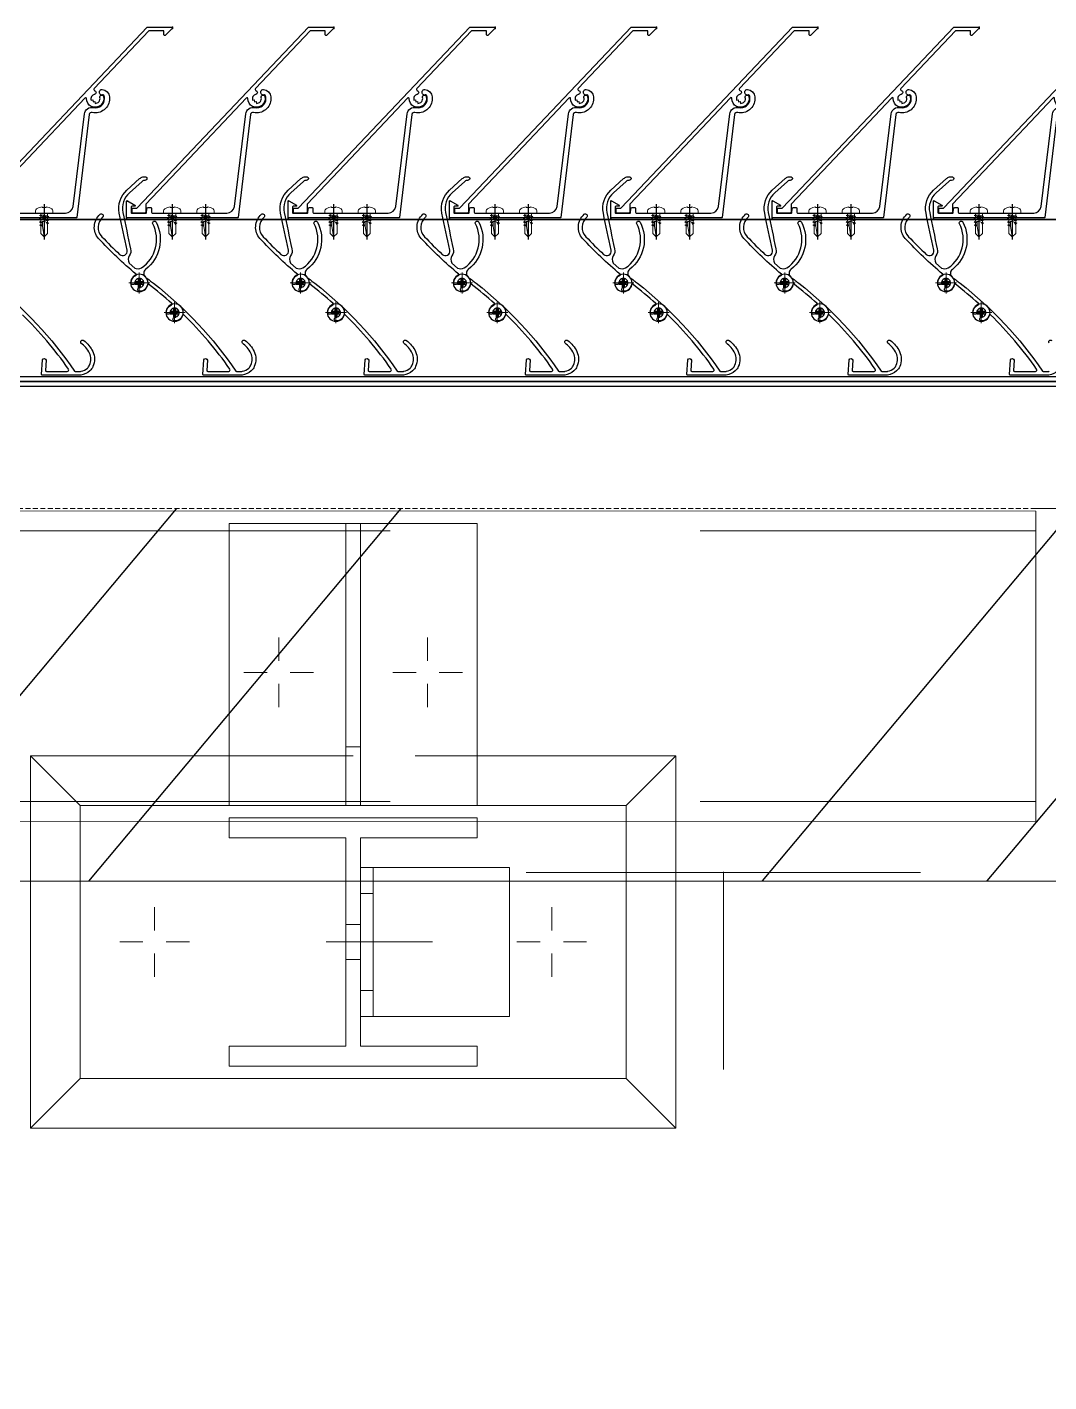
# Model space of a CAD drawing. Header units: millimetres. Extents: x 652937 to 1670132, y 1473552 to 2851037.
# Drawn here: x 715201 to 715613, y 1525417 to 1525962 of the extents above; entities that cross this region are included whole.
import ezdxf

# ---------------------------------------------------------------- set-up
doc = ezdxf.new("R2010")
doc.units = ezdxf.units.MM
for name, pattern in [('CENTER', [50.800000000000004, 31.75, -6.35, 6.35, -6.35]), ('HIDDEN', [0.375, 0.25, -0.125]), ('XKITLINE00', [0]), ('XKITLINE02', [4, 2, -2])]:
    doc.linetypes.add(name, pattern=pattern)
for name, color, linetype in [('010 - ASPG_ACCESSORIES_MAIN_COLOR_1', 1, 'Continuous'), ('010 - ASPG_EXTR_MAIN_COLOR_2', 2, 'Continuous'), ('010 - ASPG_FRAMING_MAIN_COLOR_2', 2, 'Continuous'), ('010 - ASPG_FRAMING_SUB_COLOR_2', 1, 'Continuous'), ('010 - ASPG_FRAMING_WIPEOUT_', 250, 'Continuous'), ('BOLT & SCREW', 251, 'Continuous'), ('Center Line', 1, 'CENTER'), ('TEXT', 3, 'Continuous')]:
    doc.layers.add(name, color=color, linetype=linetype)
doc.layers.add('010 - ASPG_EXTR_DEF_SUB', color=250, linetype='Continuous', plot=False)
for name, color, linetype, lineweight in [('12-GRID', 1, 'CENTER', 13), ('A-FLOR-E', 2, 'Continuous', 9), ('A-WALL', 2, 'Continuous', 25), ('Bolt', 7, 'Continuous', 0), ('Part', 2, 'Continuous', 0), ('SCREW', 8, 'Continuous', 5)]:
    doc.layers.add(name, color=color, linetype=linetype, lineweight=lineweight)

# ---------------------------------------------------------------- blocks, each defined once
blk = doc.blocks.new('3')
at = {"layer": 'Bolt', "color": 11, "linetype": 'XKITLINE00', "lineweight": 0}
for p, q in [((-110.355418054387, -31.48291488736868), (-110.355418054387, -31.52953488612548)), ((-110.425418054685, -31.55291488720104), (-110.3787980545312, -31.55291488720104)), ((-110.2854180550203, -31.55291488720104), (-110.3320380542427, -31.55291488720104)), ((-110.355418054387, -31.6229148870334), (-110.355418054387, -31.5762948859483)), ((-109.8123949989676, -31.73291488643736), (-109.8123949989676, -31.77953488752246)), ((-109.8123949989676, -31.73291488643736), (-109.8123949989676, -31.77953488752246)), ((-109.8823949983343, -31.80291488626972), (-109.8357749991119, -31.80291488626972)), ((-109.8823949983343, -31.80291488626972), (-109.8357749991119, -31.80291488626972)), ((-109.7423949986696, -31.80291488626972), (-109.7890149988234, -31.80291488626972)), ((-109.7423949986696, -31.80291488626972), (-109.7890149988234, -31.80291488626972)), ((-109.8123949989676, -31.87291488610208), (-109.8123949989676, -31.82629488734528)), ((-109.8123949989676, -31.87291488610208), (-109.8123949989676, -31.82629488734528)), ((-109.8123949989676, -32.03291488671675), (-109.8123949989676, -32.07953488780186)), ((-109.8123949989676, -32.03291488671675), (-109.8123949989676, -32.07953488780186)), ((-109.8823949983343, -32.10291488654912), (-109.8357749991119, -32.10291488654912)), ((-109.8823949983343, -32.10291488654912), (-109.8357749991119, -32.10291488654912)), ((-109.7423949986696, -32.10291488654912), (-109.7890149988234, -32.10291488654912)), ((-109.7423949986696, -32.10291488654912), (-109.7890149988234, -32.10291488654912)), ((-109.8123949989676, -32.17291488638148), (-109.8123949989676, -32.12629488762468)), ((-109.8123949989676, -32.17291488638148), (-109.8123949989676, -32.12629488762468)), ((-110.355418054387, -32.28291488578543), (-110.355418054387, -32.32953488687053)), ((-110.425418054685, -32.3529148879461), (-110.3787980545312, -32.3529148879461)), ((-110.2854180550203, -32.3529148879461), (-110.3320380542427, -32.3529148879461)), ((-110.355418054387, -32.42291488777846), (-110.355418054387, -32.37629488669336))]:
    blk.add_line(p, q, dxfattribs=at)
at = {"layer": 'Bolt', "color": 11, "linetype": 'XKITLINE02', "lineweight": 0}
for p, q in [((-110.355418054387, -31.89831488626078), (-110.355418054387, -32.11291488585994)), ((-110.390418054536, -31.93791488744318), (-110.390418054536, -31.96791488770396)), ((-110.320418054238, -31.93791488744318), (-110.320418054238, -31.96791488770396)), ((-110.452918054536, -31.96791488770396), (-110.452918054536, -31.99291488714516)), ((-110.2579180551693, -31.96791488770396), (-110.2579180551693, -31.99291488714516))]:
    blk.add_line(p, q, dxfattribs=at)
at = {"layer": 'Part', "color": 251, "linetype": 'HIDDEN', "lineweight": 0, "ltscale": 5}
for p, q in [((-110.0720670009032, -23.27716099889949), (-110.0724729998037, -33.32781999930739)), ((-109.5270670000464, -23.27718299906701), (-109.5274730008096, -33.32784199947491))]:
    blk.add_line(p, q, dxfattribs=at)
at = {"layer": 'Part', "color": 2, "lineweight": 0}
for p, q in [((-110.730418054387, -31.30291488580406), (-110.6304180538282, -31.40291488589719)), ((-110.0804180549458, -31.40291488589719), (-109.980418054387, -31.30291488580406)), ((-110.2054180540144, -31.99291488714516), (-110.5054180547595, -31.99291488714516)), ((-110.6304180538282, -32.50291488692164), (-110.730418054387, -32.60291488701478)), ((-109.980418054387, -32.60291488701478), (-110.0804180549458, -32.50291488692164))]:
    blk.add_line(p, q, dxfattribs=at)
at = {"layer": 'Part', "color": 2, "linetype": 'XKITLINE02', "lineweight": 0}
for p, q in [((-109.5123949982226, -31.93791488744318), (-110.0804180549458, -31.93791488744318)), ((-110.0804180549458, -31.93791488744318), (-109.5123949982226, -31.93791488744318)), ((-109.5123949982226, -31.96791488770396), (-110.0804180549458, -31.96791488770396)), ((-110.0804180549458, -31.96791488770396), (-109.5123949982226, -31.96791488770396))]:
    blk.add_line(p, q, dxfattribs=at)
at = {"layer": 'Part', "color": 11, "linetype": 'XKITLINE02', "lineweight": 0}
for p, q in [((-109.9623949993402, -31.96791488770396), (-109.9623949993402, -31.93791488744318)), ((-110.2054180540144, -31.96791488770396), (-110.5054180547595, -31.96791488770396))]:
    blk.add_line(p, q, dxfattribs=at)
at = {"layer": 'Part', "color": 4, "lineweight": 0}
blk.add_lwpolyline([(-109.487472999841, -33.32784299831837), (-109.4870670000091, -23.27718499908224), (-110.1120670000091, -23.27716000005603), (-110.112472999841, -33.32781799929217)], close=True, dxfattribs=at)
at = {"layer": 'Part', "color": 2, "lineweight": 0}
for points in [[(-109.980418054387, -32.20291488664225), (-109.980418054387, -32.60291488701478), (-110.730418054387, -32.60291488701478), (-110.730418054387, -31.30291488580406), (-109.980418054387, -31.30291488580406), (-109.980418054387, -31.70291488617659)], [(-110.5054180547595, -31.96791488770396), (-110.5054180547595, -32.26791488565505), (-110.2054180540144, -32.26791488565505), (-110.2054180540144, -31.96791488770396)]]:
    blk.add_lwpolyline(points, dxfattribs=at)
for points in [[(-110.0804180549458, -31.40291488589719), (-110.0804180549458, -32.50291488692164), (-110.6304180538282, -32.50291488692164), (-110.6304180538282, -31.40291488589719)], [(-110.565418055281, -32.20291488664225), (-110.565418055281, -31.96791488770396), (-110.1454180553555, -31.96791488770396), (-110.1454180553555, -32.20291488664225), (-110.105418054387, -32.20291488664225), (-110.105418054387, -31.70291488617659), (-110.1454180553555, -31.70291488617659), (-110.1454180553555, -31.93791488744318), (-110.565418055281, -31.93791488744318), (-110.565418055281, -31.70291488617659), (-110.605418054387, -31.70291488617659), (-110.605418054387, -32.20291488664225)]]:
    blk.add_lwpolyline(points, close=True, dxfattribs=at)
at = {"layer": 'Part', "color": 2, "linetype": 'XKITLINE02', "lineweight": 0}
blk.add_lwpolyline([(-110.0804180549458, -31.70291488617659), (-109.5123949982226, -31.70291488617659), (-109.5123949982226, -32.20291488664225), (-110.0804180549458, -32.20291488664225)], dxfattribs=at)
at = {"layer": 'Part', "color": 2, "linetype": 'HIDDEN', "lineweight": 0}
blk.add_lwpolyline([(-109.980418054387, -31.70291488617659), (-109.980418054387, -32.20291488664225)], dxfattribs=at)
blk = doc.blocks.new('W-1-PP18-ST_ENT3_REV02_20260413-050421_PP18_ENT3_MAIN_PLAN')
at = {"layer": 'A-FLOR-E'}
h = blk.add_hatch(dxfattribs=at)
h.set_pattern_fill('CROSS', color=250, scale=50, angle=210.7689957793228)
h.set_pattern_definition([(90.00830806532014, (9903.888727165991, -26817.57823354565), (-317.5460351444216, 317.453958179856), [158.75, -476.2500000000001]), (180.0083080653204, (9983.252216689521, -26738.19172452204), (-317.453958179856, -317.5460351444216), [158.75, -476.2500000000001])])
h.paths.add_polyline_path([(10552.7724922637, -11720.10914213024), (10552.65647391812, -10919.99999969266), (11302.45717344829, -10919.89127639681), (11302.5731920267, -11720.00041860156)], flags=16)
h.paths.add_polyline_path([(18712.43403395661, -10369.24719647504), (18712.7101582943, -10275.13879491016), (20062.22330671758, -10274.98557907529), (20062.223306834, -7304.822206497192), (20062.22330718325, 1006.469529820606), (8350.240529375384, 1013.833130011335), (8352.581507619703, -15559.00517199188), (13097.40324537293, -15549.91630767472), (13097.37388473027, -10370.04009564407)])
at = {"layer": 'TEXT'}
h = blk.add_hatch(dxfattribs=at)
h.set_pattern_fill('ANSI34', color=250, scale=21.83100767730449, angle=305.7689957793228)
h.set_pattern_definition([(230.0083080653204, (16484.82354204194, -22407.65041881241), (318.6218556715972, -267.276760314056), []), (230.0083080653204, (16387.17373050773, -22416.20793845505), (318.6218556715972, -267.276760314056), []), (230.0083080653204, (16289.52391897351, -22424.76545809768), (318.6218556715972, -267.276760314056), []), (230.0083080653204, (16191.87388997548, -22433.3229965996), (318.6218556715972, -267.276760314056), [])])
h.paths.add_polyline_path([(8351.9099206666, -15550.10326229967), (8350.218025129521, 1004.77125053294), (20060.18423601077, 1006.600863533095), (20061.87613178068, -15548.27364929952)], flags=16)
h.paths.add_polyline_path([(8201.931672031293, -15700.12501231395), (8201.109208492795, 1155.654514906928), (20210.65068731573, 1155.931012239307), (20211.47315085423, -15699.84851498157)])
at = {"layer": 'A-WALL', "color": 253, "linetype": 'HIDDEN', "lineweight": 13, "ltscale": 8}
blk.add_lwpolyline([(13174.99129250669, 1155.858422396705), (15279.8834763004, 1155.867376597598)], dxfattribs=at)
at = {"layer": 'A-WALL', "color": 2, "lineweight": 13}
blk.add_lwpolyline([(15279.8834763004, 1155.867376830429), (15730.13059617975, 1155.869292095304)], dxfattribs=at)
blk.add_lwpolyline([(20062.22330718325, 1006.469529820606), (20062.22330648475, -15549.88525924273), (8352.604010701412, -15549.943291815), (8350.218026293674, 1004.771250067279)], close=True, dxfattribs=at)
at = {"xscale": 200.000000000001, "yscale": 200.000000000001, "zscale": 200.000000000001, "rotation": 90}
blk.add_blockref('3', (8614.437109767692, 23052.34119994566), dxfattribs=at)
blk = doc.blocks.new('PZG35-9D5')
at = {"layer": 'Center Line'}
blk.add_line((1.4210854715202e-14, 3.733653355866409), (1.4210854715202e-14, -10.53404386090006), dxfattribs=at)
at = {"layer": 'SCREW', "color": 8}
for p, q in [((-1.399999999999963, 2.842170943040401e-14), (-1.399999999999963, -1.090192378864657)), ((1.399999999999991, 0), (1.399999999999991, -0.5901923788647139)), ((-1.850000000000009, -1.399999999999977), (1.850000000000037, -0.8999999999999773)), ((-1.850000000000009, -1.399999999999977), (-1.399999999999963, -1.090192378864685)), ((-1.850000000000009, -1.399999999999977), (-1.399999999999963, -1.709807621135297)), ((-1.850000000000009, -2.699999999999989), (1.850000000000037, -2.199999999999989)), ((-1.850000000000009, -2.699999999999989), (-1.399999999999963, -2.390192378864697)), ((-1.850000000000009, -2.699999999999989), (-1.399999999999963, -3.009807621135309)), ((-1.850000000000009, -4), (-1.399999999999963, -3.690192378864708)), ((-1.850000000000009, -4), (-0.9911470940920566, -3.883938796498938)), ((-1.850000000000009, -4), (-1.399999999999963, -4.30980762113532)), ((-1.399999999999963, -1.090192378864685), (1.399999999999991, -0.5901923788646855)), ((-1.399999999999963, -1.709807621135297), (1.399999999999991, -1.209807621135297)), ((-1.399999999999963, -1.709807621135269), (-1.399999999999963, -2.390192378864697)), ((-1.399999999999963, -2.390192378864697), (1.399999999999991, -1.890192378864697)), ((-1.399999999999963, -3.009807621135309), (1.399999999999991, -2.509807621135309)), ((-1.399999999999963, -3.009807621135309), (-1.399999999999963, -3.690192378864708)), ((-1.399999999999963, -3.690192378864708), (-0.8446989986695002, -3.591031485769975)), ((-1.399999999999963, -4.30980762113532), (-1.184865735341859, -4.271390788160659)), ((-1.399999999999963, -4.309807621135349), (-1.399999999999963, -8.099999999999966)), ((0.5619885887190463, -3.339837273736322), (1.399999999999991, -3.190192378864708)), ((0.7141825614195483, -3.653488843051434), (1.850000000000037, -3.5)), ((0.7141825614195483, -3.932275020881832), (1.399999999999991, -3.80980762113532)), ((0.7141825614195483, -4.612659778611231), (1.399999999999991, -4.49019237886472)), ((0.7141825614195483, -4.953488843051389), (1.850000000000037, -4.800000000000011)), ((0.7141825614195483, -5.232275020881843), (1.399999999999991, -5.109807621135332)), ((1.850000000000037, -0.8999999999999773), (1.399999999999991, -0.5901923788646855)), ((1.850000000000037, -0.8999999999999773), (1.399999999999991, -1.209807621135297)), ((1.399999999999991, -1.209807621135269), (1.399999999999991, -1.890192378864725)), ((1.850000000000037, -2.199999999999989), (1.399999999999991, -1.890192378864697)), ((1.850000000000037, -2.199999999999989), (1.399999999999991, -2.509807621135309)), ((1.399999999999991, -2.50980762113528), (1.399999999999991, -3.190192378864708)), ((1.850000000000037, -3.5), (1.399999999999991, -3.190192378864708)), ((1.850000000000037, -3.5), (1.399999999999991, -3.80980762113532)), ((1.399999999999991, -3.809807621135349), (1.399999999999991, -4.490192378864691)), ((1.850000000000037, -4.800000000000011), (1.399999999999991, -4.49019237886472)), ((1.850000000000037, -4.800000000000011), (1.399999999999991, -5.109807621135332)), ((1.399999999999991, -5.109807621135332), (1.399999999999991, -8.099999999999966)), ((1.4210854715202e-14, -9.5), (-1.399999999999963, -8.099999999999966)), ((1.4210854715202e-14, -9.5), (1.399999999999991, -8.099999999999966))]:
    blk.add_line(p, q, dxfattribs=at)
blk.add_lwpolyline([(1.4210854715202e-14, -9.5), (0.7141825614195483, -5.232275020881843), (0.7141825614195483, -3.600899293750615, 0.4176573264866609), (0.4106596181599826, -3.300919979679151, 0.1081021898226624), (-0.8446989986694433, -3.591031485769975), (-1.399999999999991, -4.701675652739141)], format="xyb", dxfattribs=at)
blk = doc.blocks.new('*U9352')
at = {"layer": 'SCREW', "color": 6}
blk.add_lwpolyline([(3.026373332565058, 1.780836269555209, 0.09905967801670053), (0.7999999999999687, 2.546427498927414), (0.7999999999999687, 2.274284095813357), (-0.800000000000054, 2.274284095813357), (-0.800000000000054, 2.546427498927414, 0.09905967801670058), (-3.026373332565143, 1.780836269555209, 0.2665876613401604), (-3.500000000000043, 0.9556546004010897), (-3.500000000000043, 0.1999999999999886, 0.4142135623730938), (-3.300000000000054, 0), (3.299999999999997, 0, 0.4142135623731049), (3.499999999999986, 0.1999999999999886), (3.499999999999957, 0.9556546004010897, 0.2665876613401604)], format="xyb", close=True, dxfattribs=at)
at = {"layer": 'SCREW'}
blk.add_blockref('PZG35-9D5', (-1.4210854715202e-14, 0), dxfattribs=at)
blk = doc.blocks.new('*U9355')
blk.add_point((0, 0))
at = {"layer": '010 - ASPG_ACCESSORIES_MAIN_COLOR_1'}
blk.add_lwpolyline([(-39.69999999902211, -0.5999999995172398, 0.4142135623731156), (-39.99999999883585, -0.8999999995638059), (-39.99999999883585, -7.366962144914214, 0.5773502691897371), (-39.65044321701862, -7.568778847059366), (-36.64260295056738, -5.832201459393036, 0.7673269879794871), (-36.78520590183325, -5.299999999645297), (-37.89999999874271, -5.299999999645297, -0.4142135623735732), (-38.19999999902211, -4.999999999656938), (-38.19999999902211, -2.799999999587089, -0.4142135623730951), (-37.99999999883585, -2.59999999951724), (-32.18326623388566, -2.59999999951724, -0.3888787318530097), (-31.98402729420923, -2.782568851142787), (-31.8474567013327, -4.343577870872468, 0.3888787318530089), (-31.34935935237445, -4.799999999528882), (-30.29999999911524, -4.799999999528882, 0.4142135623732408), (-29.99999999883585, -4.499999999540523), (-29.99999999883585, -2.899999999505599, -0.4142135623731785), (-29.69999999902211, -2.59999999951724), (0.4107479506637901, -2.59999999951724, -0.3789692262628873), (3.38851808081381, -5.235465979035143), (7.952927200356498, -42.5207682372482, 0.4465929586642906), (11.6177961837966, -45.07649022702281, -0.4898018444424612), (16.07846395508386, -48.68238816667036), (16.06490363762714, -49.36225294566866, -0.1824796859550777), (15.80227640201338, -50.01801436272836, -0.2679491924113072), (15.32539491611533, -50.16829426406803, 1.122114645179816), (15.09990952932276, -52.3421093734276, 0.4050039718497206), (18.0645059288945, -49.40213623346681), (18.07806624681689, -48.72227145435209, 0.4898054953707174), (11.15966573380865, -43.12966807454978, -0.4465970485362636), (9.938031048281118, -42.27776159492242), (4.866356541635469, -0.8481197821154633, 0.3641755342157969), (4.570876519894227, -0.5999999995172398)], format="xyb", close=True, dxfattribs=at)
at = {"layer": '010 - ASPG_EXTR_DEF_SUB'}
for p in [(-39.99999999883585, -0.4999999995172402), (43.44495566345738, -76.89999999944341), (43.44495566345738, -77.49999999954052)]:
    blk.add_point(p, dxfattribs=at)
at = {"layer": '010 - ASPG_EXTR_MAIN_COLOR_2'}
blk.add_lwpolyline([(11.37409105408005, -48.15170148877115), (11.47245816211216, -47.43577758665815), (12.17779493960552, -47.55667202338264), (12.29266474000178, -46.78670596401826, -0.5355375090189683), (14.1918134491425, -49.16870282323253, 0.9915718169393263), (15.66379558271728, -49.57599316951273, 1.157025413028558), (8.792231505503878, -48.77291728999153, -0.6885576205791355), (8.274611146422103, -48.98797988444021), (-17.14292736421339, -22.16859813180672), (-32.34153279638849, -6.131750148785431), (-32.34153279638849, -2.899999981694054, 0.4143115081626392), (-32.64163311407901, -2.59999999951724), (-37.54163311352022, -2.59999999951724, 0.4141156188887998), (-37.84153278893791, -2.899999981635847), (-37.84153278893791, -4.299999988411218, 0.4142135623731781), (-37.54153279098682, -4.599999986478724), (-35.98884801496752, -4.599999986478724, -0.205894629290155), (-35.77110154624097, -4.693635078269653), (33.22969053988345, -77.49999999954052), (43.14495566324331, -77.49999999954052, 0.6681786376628355), (43.35708769806661, -76.98786796536915), (40.5215537941549, -74.1523340573247, 0.6681786381757795), (40.00942175951786, -74.36446609156592), (40.00942175951786, -75.99999999802712), (33.87471885257401, -75.99999999802712), (11.86384030175395, -52.7751643466243, -0.5583539238224016), (12.08261241135187, -51.95244935475676, 0.7662751832817146), (12.03674733010121, -50.39291741001107, -0.4385828234445206), (10.70630855322815, -48.05207626283555)], format="xyb", close=True, dxfattribs=at)
at = {"layer": 'SCREW', "rotation": 180}
for p in [(-21.64901723782532, -2.499999999924694), (-8.237076249206439, -2.499999999924694)]:
    blk.add_blockref('*U9352', p, dxfattribs=at)
blk = doc.blocks.new('*U6186')
blk.add_wipeout([(1440.0000000029759, 4.000000001546596), (60.00000000297587, 3.9999999999997726), (60.00000000297587, 69.29999999999995), (1440.0000000029759, 69.30000000154678)]).dxf.layer = '010 - ASPG_FRAMING_WIPEOUT_'
at = {"layer": '010 - ASPG_FRAMING_MAIN_COLOR_2'}
blk.add_lwpolyline([(1410.00000000414, 69.30000000154668), (90.00000000181171, 69.3), (90.00000000181171, 6), (1410.00000000414, 6.000000001546685)], close=True, dxfattribs=at)
at = {"layer": '010 - ASPG_FRAMING_SUB_COLOR_2'}
for points in [[(1440.000000002976, 4.000000001546685), (60.00000000297587, 4), (60.00000000297587, 69.3), (1440.000000002976, 69.30000000154668)], [(60.00000000297587, 2.000000000715772), (60.00000000297587, 4), (1440.000000002976, 4.000000001546685), (1440.000000002976, 2.000000002262457)]]:
    blk.add_lwpolyline(points, close=True, dxfattribs=at)
at = {"color": 1, "xscale": -1, "rotation": 180}
for p in [(221.7703094601166, 69.3), (286.7703094601166, 69.3), (351.7703094601166, 69.3), (416.7703094601166, 69.3), (481.7703094601166, 69.3), (546.7703094601166, 69.3), (611.7703094601166, 69.3)]:
    blk.add_blockref('*U9355', p, dxfattribs=at)
blk = doc.blocks.new('*U9351')
at = {"layer": '12-GRID', "color": 8, "linetype": 'CENTER'}
for p, q in [((5.684341886080801e-14, -6.200000000000029), (5.684341886080801e-14, 2.200000000000029)), ((-4.199999999999973, -2), (4.200000000000085, -2))]:
    blk.add_line(p, q, dxfattribs=at)
at = {"layer": 'BOLT & SCREW'}
for p, q in [((-0.553537628269381, -1.771128018217196), (-1.767499999999847, -1.558125000000442)), ((-0.553537628269381, -2.228871981782805), (-1.767500000000483, -2.441875000000354)), ((-0.4577439635652332, -1.771128018217196), (-0.8837500000000146, -1.558125000000442)), ((-0.4577439635652332, -2.228871981782805), (-0.8837500000000146, -2.441875000000354)), ((-0.2288719817826677, -1.446462371730204), (-0.4418749999998197, -0.2325000000002947)), ((-0.2288719817826677, -1.542256036434869), (-0.4418749999998197, -1.116250000000048)), ((-0.2288719817826677, -2.457743963565131), (-0.4418749999998197, -2.883750000000271)), ((-0.2288719817821107, -2.553537628269438), (-0.4418749999998197, -3.767500000000023)), ((0.2288719817822642, -1.446462371730562), (0.4418749999996946, -0.2324999999999764)), ((0.2288719817822642, -1.542256036434869), (0.4418749999996946, -1.116250000000048)), ((0.4418749999996946, -2.883750000000271), (0.2288719817829008, -2.457743963565131)), ((0.2288719817829008, -2.553537628269438), (0.4418749999999732, -3.767500000000023)), ((0.4577439635647103, -1.771128018217196), (0.8837499999994917, -1.558125000000442)), ((0.4577439635647103, -2.228871981782805), (0.8837500000001283, -2.441874999999877)), ((0.5535376282692559, -1.771128018217196), (1.767500000000001, -1.558125000000124)), ((0.5535376282692559, -2.228871981782805), (1.767500000000001, -2.441874999999877))]:
    blk.add_line(p, q, dxfattribs=at)
for points in [[(-1.767500000000006, -1.558125000000442), (-0.8837500000001342, -1.558125000000442, 0.4142135623730394), (-0.4418749999998197, -1.116250000000048), (-0.4418749999998197, -0.2325000000002947), (0.4418749999996946, -0.2324999999999764), (0.4418749999996946, -1.116250000000048, 0.4142135623731505), (0.8837500000000089, -1.558125000000442), (1.76750000000012, -1.558125000000124), (1.76750000000012, -2.441874999999877), (0.8837500000000089, -2.441874999999877, 0.414213562373095), (0.4418749999996946, -2.883750000000271), (0.4418749999999732, -3.767500000000023), (-0.4418749999998197, -3.767500000000023), (-0.4418749999998197, -2.883750000000271, 0.4142135623730397), (-0.8837500000001342, -2.441875000000354), (-1.767500000000483, -2.441875000000354)], [(0.2288719817829008, -2.457743963565131, -0.414213562373095), (0.4577439635645909, -2.228871981782805), (0.5535376282692559, -2.228871981782805), (0.5535376282692559, -1.771128018217196), (0.4577439635645909, -1.771128018217196, -0.4142135623730951), (0.228871981782105, -1.542256036434869), (0.228871981782105, -1.446462371730562), (-0.2288719817826677, -1.446462371730204), (-0.2288719817826677, -1.542256036434869, -0.4142135623730951), (-0.4577439635649944, -1.771128018217196), (-0.553537628269381, -1.771128018217196), (-0.553537628269381, -2.228871981782805), (-0.4577439635649944, -2.228871981782805, -0.4142135623730951), (-0.2288719817826677, -2.457743963565131), (-0.2288719817822698, -2.553537628269438), (0.2288719817829008, -2.553537628269438)]]:
    blk.add_lwpolyline(points, format="xyb", close=True, dxfattribs=at)
blk.add_circle((5.684341886080801e-14, -2), 3.5, dxfattribs=at)
blk = doc.blocks.new('*U8554')
at = {"layer": '010 - ASPG_EXTR_DEF_SUB', "color": 152, "true_color": 0x2776bb}
for p in [(130, -2.503952600818593e-11), (195, -3.75592890122789e-11), (260, -5.007905201637186e-11), (325, -6.259881502046483e-11), (390, -7.511857802455779e-11), (455, -8.763834102865076e-11)]:
    blk.add_point(p, dxfattribs=at)
at = {"layer": '010 - ASPG_EXTR_MAIN_COLOR_2', "color": 2}
for points in [[(75.56195585662499, 33.06505110462807, 0.07704788012868193), (108.7415275620297, 68.43644483828596, -0.2476739044870795), (108.9891886156984, 68.56714037140976), (110.9840893819928, 68.56714037140976, -0.04413111325910057), (111.4728248161264, 68.5045802023253, -0.1258462906385483), (113.9636769010685, 67.20642238202184, -0.09885145914925667), (114.8173400671221, 66.0338080653912, -0.2058282691334744), (114.7936664214358, 61.20460651121014, -0.1151163694662807), (111.3683241284452, 57.18072180576767, 0.822373071447778), (112.4550462905318, 56.10392398636235, 0.109184526549196), (116.1486009340733, 60.55948756890051, 0.2083234795678962), (116.1894268463366, 66.6402645750661, 0.1005277992320483), (114.9723091390915, 68.316710421803, 0.1451157280627245), (111.2923091310076, 70.06714037146797), (95.75877492781729, 70.06714037146797, 0.4336592857269459), (95.45942675694823, 69.74737493512133), (95.84137786505744, 63.96271307503251, 0.0820690263538202), (95.8636512933299, 63.86745857032859, 0.7206537881255028), (97.32908650487661, 63.97254170039581, 0.07922428198988747), (97.33778353128582, 64.06661670525703), (97.06877322634682, 68.14078645633911, -0.4336592857264138), (97.46790412114933, 68.56714037140976), (105.8611929877661, 68.56714037146797, -0.6073848710044985), (106.3521102210507, 67.62217621323565, -0.04582868044492008), (87.7838222887367, 45.76076047365699, -0.5604921351226578)], [(501.3683241284452, 57.18072180569256, 0.822373071447778), (502.4550462905318, 56.10392398628723, 0.109184526549196)], [(504.9723091390915, 68.31671042172788, 0.1451157280627245), (501.2923091310076, 70.06714037139285), (485.7587749278173, 70.06714037139285, 0.4336592857269459), (485.4594267569482, 69.74737493504621), (485.8413778650574, 63.96271307495739, 0.0820690263538202), (485.8636512933299, 63.86745857025348, 0.7206537881255028), (487.3290865048766, 63.97254170032069, 0.07922428198988747), (487.3377835312858, 64.06661670518191), (487.0687732263468, 68.140786456264, -0.4336592857264138), (487.4679041211493, 68.56714037133465), (495.8611929877661, 68.56714037139285, -0.6073848710044985), (496.3521102210507, 67.62217621316053, -0.04582868044492008), (477.7838222887367, 45.76076047358187, -0.5604921351226578), (477.2875053561293, 45.88571992123583, 0.3178599151680848), (474.2119114198722, 48.23749049517177, 0.9532878111822051), (474.0820726789534, 46.71593409558376, -2.423003988231831), (472.2580695222132, 44.89173717537746, 0.9523147976297285), (470.7363446820527, 44.76348824836863, 0.3008214087947553), (472.8898747372441, 41.75529025433902, -0.5604921351218277), (472.9835184067488, 41.25212405496826, -0.01942473842078824), (463.6239250916988, 33.46052617047066, -0.5525007933269362), (463.1474985848181, 33.63667257977035, 0.3444609008774969), (459.9894988052547, 36.29767865987345, 0.9520149233436535), (459.8615776561201, 34.77593409558143, -2.42318646531747), (458.0375749985687, 32.95193143768087, 0.9520149233867892), (456.5158304339275, 32.82401028883727, 0.2853998218446234), (458.4930240777321, 29.88851448267782, -0.5533776808031501), (458.5629085102119, 29.3849656624658, 0.03067395406819984), (443.4630128806457, 15.05729964547176, 0.4171002255848137), (444.114368729759, 5.272964205097779, 0.9355530918984264), (445.0966641549021, 6.406584819632954, -0.4344100119147308), (444.803354519885, 14.29476617477452, -0.01499848524836865), (451.9205648060888, 21.4545541918193, -0.7383485292466446), (454.917139344383, 19.76412730306005, 0.004917316774645771), (451.8066999851726, 4.803864106331858, 0.2636109069979271), (454.8802099335007, -4.460317215096765), (459.9957336951047, -9.084236264956743, 0.1258843890439943), (461.2677612504922, -9.753782964282763, 0.04427494949630078), (462.0895440597087, -9.866966023081076, 1.107654826573523), (462.1254592109472, -8.331805701629818, -0.2155958426847688), (461.0232266592793, -7.991025416966622), (455.8860520706512, -3.347536196321343, -0.2636109069978752), (453.2782254475169, 4.512981288513075, -0.004854851929905817), (456.34138361644, 19.25507699992126, 0.2339601468136614), (455.8154424866661, 21.95487343813842, -0.2408104543272742), (455.7103134100325, 24.90310810678024, -0.1041570884704408), (455.7846048693173, 25.00194829810029), (457.99301963998, 26.93374890854433, -0.2290212912668875), (460.7006792640314, 26.88725557018155, -0.3817208427142056), (465.2736195935868, 9.069098417501337, 0.9773819303748196), (466.6203112956136, 8.407760736328456, 0.3611050424324235), (462.4081621826626, 27.50327562549468, -0.4961260631527202), (462.4429225292988, 30.68812541736374, 0.003188108562510474), (464.0558096300811, 31.90200527411038, -0.00282652430436861), (465.561955856625, 33.06505110455295, 0.07704788012868193), (498.7415275620297, 68.43644483821085, -0.2476739044870795), (498.9891886156984, 68.56714037133465), (500.9840893819928, 68.56714037133465, -0.04413111325910057), (501.4728248161264, 68.50458020225018, -0.1258462906385483)]]:
    blk.add_lwpolyline(points, format="xyb", dxfattribs=at)
for points in [[(160.7587749278173, 70.06714037145545, 0.4336592857269459), (160.4594267569482, 69.74737493510881), (160.8413778650574, 63.96271307501999, 0.0820690263538202), (160.8636512933299, 63.86745857031607, 0.7206537881255028), (162.3290865048766, 63.97254170038329, 0.07922428198988747), (162.3377835312858, 64.06661670524451), (162.0687732263468, 68.1407864563266, -0.4336592857264138), (162.4679041211493, 68.56714037139724), (170.8611929877661, 68.56714037145545, -0.6073848710044985), (171.3521102210507, 67.62217621322313, -0.04582868044492008), (152.7838222887367, 45.76076047364447, -0.5604921351226578), (152.2875053561293, 45.88571992129843, 0.3178599151680848), (149.2119114198722, 48.23749049523437, 0.9532878111822051), (149.0820726789534, 46.71593409564636, -2.423003988231831), (147.2580695222132, 44.89173717544006, 0.9523147976297285), (145.7363446820527, 44.76348824843123, 0.3008214087947553), (147.8898747372441, 41.75529025440161, -0.5604921351218277), (147.9835184067488, 41.25212405503086, -0.01942473842078824), (138.6239250916988, 33.46052617053326, -0.5525007933269362), (138.1474985848181, 33.63667257983295, 0.3444609008774969), (134.9894988052547, 36.29767865993605, 0.9520149233436535), (134.8615776561201, 34.77593409564403, -2.42318646531747), (133.0375749985687, 32.95193143774347, 0.9520149233867892), (131.5158304339275, 32.82401028889987, 0.2853998218446234), (133.4930240777321, 29.88851448274042, -0.5533776808031501), (133.5629085102119, 29.3849656625284, 0.03067395406819984), (118.4630128806457, 15.05729964553436, 0.4171002255848137), (119.114368729759, 5.272964205160378, 0.9355530918984264), (120.0966641549021, 6.406584819695553, -0.4344100119147308), (119.803354519885, 14.29476617483712, -0.01499848524836865), (126.9205648060888, 21.4545541918819, -0.7383485292466446), (129.917139344383, 19.76412730312265, 0.004917316774645771), (126.8066999851726, 4.803864106394457, 0.2636109069979271), (129.8802099335007, -4.460317215034166), (134.9957336951047, -9.084236264894145, 0.1258843890439943), (136.2677612504922, -9.753782964220164, 0.04427494949630078), (137.0895440597087, -9.866966023018477, 1.107654826573523), (137.1254592109472, -8.33180570156722, -0.2155958426847688), (136.0232266592793, -7.991025416904023), (130.8860520706512, -3.347536196258744, -0.2636109069978752), (128.2782254475169, 4.512981288575673, -0.004854851929905817), (131.34138361644, 19.25507699998386, 0.2339601468136614), (130.8154424866661, 21.95487343820102, -0.2408104543272742), (130.7103134100325, 24.90310810684284, -0.1041570884704408), (130.7846048693173, 25.00194829816289), (132.99301963998, 26.93374890860693, -0.2290212912668875), (135.7006792640314, 26.88725557024415, -0.3817208427142056), (140.2736195935868, 9.069098417563936, 0.9773819303748196), (141.6203112956136, 8.407760736391054, 0.3611050424324235), (137.4081621826626, 27.50327562555728, -0.4961260631527202), (137.4429225292988, 30.68812541742633, 0.003188108562510474), (139.0558096300811, 31.90200527417298, -0.00282652430436861), (140.561955856625, 33.06505110461555, 0.07704788012868193), (173.7415275620297, 68.43644483827345, -0.2476739044870795), (173.9891886156984, 68.56714037139724), (175.9840893819928, 68.56714037139724, -0.04413111325910057), (176.4728248161264, 68.50458020231278, -0.1258462906385483), (178.9636769010685, 67.20642238200932, -0.09885145914925667), (179.8173400671221, 66.03380806537868, -0.2058282691334744), (179.7936664214358, 61.20460651119762, -0.1151163694662807), (176.3683241284452, 57.18072180575516, 0.822373071447778), (177.4550462905318, 56.10392398634983, 0.109184526549196), (181.1486009340733, 60.55948756888799, 0.2083234795678962), (181.1894268463366, 66.64026457505358, 0.1005277992320483), (179.9723091390915, 68.31671042179048, 0.1451157280627245), (176.2923091310076, 70.06714037145545)], [(225.7587749278173, 70.06714037144293, 0.4336592857269459), (225.4594267569482, 69.74737493509629), (225.8413778650574, 63.96271307500747, 0.0820690263538202), (225.8636512933299, 63.86745857030355, 0.7206537881255028), (227.3290865048766, 63.97254170037077, 0.07922428198988747), (227.3377835312858, 64.066616705232), (227.0687732263468, 68.14078645631407, -0.4336592857264138), (227.4679041211493, 68.56714037138472), (235.8611929877661, 68.56714037144293, -0.6073848710044985), (236.3521102210507, 67.62217621321061, -0.04582868044492008), (217.7838222887367, 45.76076047363195, -0.5604921351226578), (217.2875053561293, 45.88571992128591, 0.3178599151680848), (214.2119114198722, 48.23749049522185, 0.9532878111822051), (214.0820726789534, 46.71593409563384, -2.423003988231831), (212.2580695222132, 44.89173717542754, 0.9523147976297285), (210.7363446820527, 44.76348824841871, 0.3008214087947553), (212.8898747372441, 41.7552902543891, -0.5604921351218277), (212.9835184067488, 41.25212405501834, -0.01942473842078824), (203.6239250916988, 33.46052617052074, -0.5525007933269362), (203.1474985848181, 33.63667257982043, 0.3444609008774969), (199.9894988052547, 36.29767865992353, 0.9520149233436535), (199.8615776561201, 34.77593409563151, -2.42318646531747), (198.0375749985687, 32.95193143773095, 0.9520149233867892), (196.5158304339275, 32.82401028888735, 0.2853998218446234), (198.4930240777321, 29.8885144827279, -0.5533776808031501), (198.5629085102119, 29.38496566251588, 0.03067395406819984), (183.4630128806457, 15.05729964552184, 0.4171002255848137), (184.114368729759, 5.272964205147858, 0.9355530918984264), (185.0966641549021, 6.406584819683033, -0.4344100119147308), (184.803354519885, 14.2947661748246, -0.01499848524836865), (191.9205648060888, 21.45455419186938, -0.7383485292466446), (194.917139344383, 19.76412730311013, 0.004917316774645771), (191.8066999851726, 4.803864106381937, 0.2636109069979271), (194.8802099335007, -4.460317215046686), (199.9957336951047, -9.084236264906664, 0.1258843890439943), (201.2677612504922, -9.753782964232684, 0.04427494949630078), (202.0895440597087, -9.866966023030997, 1.107654826573523), (202.1254592109472, -8.33180570157974, -0.2155958426847688), (201.0232266592793, -7.991025416916543), (195.8860520706512, -3.347536196271264, -0.2636109069978752), (193.2782254475169, 4.512981288563154, -0.004854851929905817), (196.34138361644, 19.25507699997134, 0.2339601468136614), (195.8154424866661, 21.9548734381885, -0.2408104543272742), (195.7103134100325, 24.90310810683032, -0.1041570884704408), (195.7846048693173, 25.00194829815037), (197.99301963998, 26.93374890859441, -0.2290212912668875), (200.7006792640314, 26.88725557023163, -0.3817208427142056), (205.2736195935868, 9.069098417551416, 0.9773819303748196), (206.6203112956136, 8.407760736378535, 0.3611050424324235), (202.4081621826626, 27.50327562554476, -0.4961260631527202), (202.4429225292988, 30.68812541741381, 0.003188108562510474), (204.0558096300811, 31.90200527416046, -0.00282652430436861), (205.561955856625, 33.06505110460303, 0.07704788012868193), (238.7415275620297, 68.43644483826093, -0.2476739044870795), (238.9891886156984, 68.56714037138472), (240.9840893819928, 68.56714037138472, -0.04413111325910057), (241.4728248161264, 68.50458020230026, -0.1258462906385483), (243.9636769010685, 67.2064223819968, -0.09885145914925667), (244.8173400671221, 66.03380806536616, -0.2058282691334744), (244.7936664214358, 61.2046065111851, -0.1151163694662807), (241.3683241284452, 57.18072180574264, 0.822373071447778), (242.4550462905318, 56.10392398633731, 0.109184526549196), (246.1486009340733, 60.55948756887547, 0.2083234795678962), (246.1894268463366, 66.64026457504106, 0.1005277992320483), (244.9723091390915, 68.31671042177796, 0.1451157280627245), (241.2923091310076, 70.06714037144293)], [(290.7587749278173, 70.06714037143041, 0.4336592857269459), (290.4594267569482, 69.74737493508377), (290.8413778650574, 63.96271307499495, 0.0820690263538202), (290.8636512933299, 63.86745857029103, 0.7206537881255028), (292.3290865048766, 63.97254170035825, 0.07922428198988747), (292.3377835312858, 64.06661670521947), (292.0687732263468, 68.14078645630156, -0.4336592857264138), (292.4679041211493, 68.5671403713722), (300.8611929877661, 68.56714037143041, -0.6073848710044985), (301.3521102210507, 67.62217621319809, -0.04582868044492008), (282.7838222887367, 45.76076047361943, -0.5604921351226578), (282.2875053561293, 45.88571992127339, 0.3178599151680848), (279.2119114198722, 48.23749049520933, 0.9532878111822051), (279.0820726789534, 46.71593409562132, -2.423003988231831), (277.2580695222132, 44.89173717541502, 0.9523147976297285), (275.7363446820527, 44.76348824840619, 0.3008214087947553), (277.8898747372441, 41.75529025437658, -0.5604921351218277), (277.9835184067488, 41.25212405500582, -0.01942473842078824), (268.6239250916988, 33.46052617050822, -0.5525007933269362), (268.1474985848181, 33.63667257980791, 0.3444609008774969), (264.9894988052547, 36.29767865991101, 0.9520149233436535), (264.8615776561201, 34.77593409561899, -2.42318646531747), (263.0375749985687, 32.95193143771843, 0.9520149233867892), (261.5158304339275, 32.82401028887483, 0.2853998218446234), (263.4930240777321, 29.88851448271538, -0.5533776808031501), (263.5629085102119, 29.38496566250336, 0.03067395406819984), (248.4630128806457, 15.05729964550932, 0.4171002255848137), (249.114368729759, 5.272964205135338, 0.9355530918984264), (250.0966641549021, 6.406584819670513, -0.4344100119147308), (249.803354519885, 14.29476617481208, -0.01499848524836865), (256.9205648060888, 21.45455419185686, -0.7383485292466446), (259.917139344383, 19.76412730309761, 0.004917316774645771), (256.8066999851726, 4.803864106369417, 0.2636109069979271), (259.8802099335007, -4.460317215059206), (264.9957336951047, -9.084236264919184, 0.1258843890439943), (266.2677612504922, -9.753782964245204, 0.04427494949630078), (267.0895440597087, -9.866966023043517, 1.107654826573523), (267.1254592109472, -8.331805701592259, -0.2155958426847688), (266.0232266592793, -7.991025416929062), (260.8860520706512, -3.347536196283784, -0.2636109069978752), (258.2782254475169, 4.512981288550634, -0.004854851929905817), (261.34138361644, 19.25507699995882, 0.2339601468136614), (260.8154424866661, 21.95487343817598, -0.2408104543272742), (260.7103134100325, 24.9031081068178, -0.1041570884704408), (260.7846048693173, 25.00194829813785), (262.99301963998, 26.93374890858189, -0.2290212912668875), (265.7006792640314, 26.88725557021911, -0.3817208427142056), (270.2736195935868, 9.069098417538896, 0.9773819303748196), (271.6203112956136, 8.407760736366015, 0.3611050424324235), (267.4081621826626, 27.50327562553224, -0.4961260631527202), (267.4429225292988, 30.6881254174013, 0.003188108562510474), (269.0558096300811, 31.90200527414794, -0.00282652430436861), (270.561955856625, 33.06505110459051, 0.07704788012868193), (303.7415275620297, 68.4364448382484, -0.2476739044870795), (303.9891886156984, 68.5671403713722), (305.9840893819928, 68.5671403713722, -0.04413111325910057), (306.4728248161264, 68.50458020228774, -0.1258462906385483), (308.9636769010685, 67.20642238198428, -0.09885145914925667), (309.8173400671221, 66.03380806535364, -0.2058282691334744), (309.7936664214358, 61.20460651117259, -0.1151163694662807), (306.3683241284452, 57.18072180573012, 0.822373071447778), (307.4550462905318, 56.10392398632479, 0.109184526549196), (311.1486009340733, 60.55948756886295, 0.2083234795678962), (311.1894268463366, 66.64026457502854, 0.1005277992320483), (309.9723091390915, 68.31671042176544, 0.1451157280627245), (306.2923091310076, 70.06714037143041)], [(355.7587749278173, 70.06714037141789, 0.4336592857269459), (355.4594267569482, 69.74737493507125), (355.8413778650574, 63.96271307498243, 0.0820690263538202), (355.8636512933299, 63.86745857027852, 0.7206537881255028), (357.3290865048766, 63.97254170034573, 0.07922428198988747), (357.3377835312858, 64.06661670520695), (357.0687732263468, 68.14078645628904, -0.4336592857264138), (357.4679041211493, 68.56714037135968), (365.8611929877661, 68.56714037141789, -0.6073848710044985), (366.3521102210507, 67.62217621318557, -0.04582868044492008), (347.7838222887367, 45.76076047360691, -0.5604921351226578), (347.2875053561293, 45.88571992126087, 0.3178599151680848), (344.2119114198722, 48.23749049519681, 0.9532878111822051), (344.0820726789534, 46.7159340956088, -2.423003988231831), (342.2580695222132, 44.8917371754025, 0.9523147976297285), (340.7363446820527, 44.76348824839367, 0.3008214087947553), (342.8898747372441, 41.75529025436406, -0.5604921351218277), (342.9835184067488, 41.2521240549933, -0.01942473842078824), (333.6239250916988, 33.4605261704957, -0.5525007933269362), (333.1474985848181, 33.63667257979539, 0.3444609008774969), (329.9894988052547, 36.29767865989849, 0.9520149233436535), (329.8615776561201, 34.77593409560647, -2.42318646531747), (328.0375749985687, 32.95193143770591, 0.9520149233867892), (326.5158304339275, 32.82401028886231, 0.2853998218446234), (328.4930240777321, 29.88851448270286, -0.5533776808031501), (328.5629085102119, 29.38496566249084, 0.03067395406819984), (313.4630128806457, 15.0572996454968, 0.4171002255848137), (314.114368729759, 5.272964205122818, 0.9355530918984264), (315.0966641549021, 6.406584819657994, -0.4344100119147308), (314.803354519885, 14.29476617479956, -0.01499848524836865), (321.9205648060888, 21.45455419184434, -0.7383485292466446), (324.917139344383, 19.76412730308509, 0.004917316774645771), (321.8066999851726, 4.803864106356897, 0.2636109069979271), (324.8802099335007, -4.460317215071726), (329.9957336951047, -9.084236264931704, 0.1258843890439943), (331.2677612504922, -9.753782964257724, 0.04427494949630078), (332.0895440597087, -9.866966023056037, 1.107654826573523), (332.1254592109472, -8.331805701604779, -0.2155958426847688), (331.0232266592793, -7.991025416941582), (325.8860520706512, -3.347536196296304, -0.2636109069978752), (323.2782254475169, 4.512981288538114, -0.004854851929905817), (326.34138361644, 19.2550769999463, 0.2339601468136614), (325.8154424866661, 21.95487343816346, -0.2408104543272742), (325.7103134100325, 24.90310810680528, -0.1041570884704408), (325.7846048693173, 25.00194829812533), (327.99301963998, 26.93374890856937, -0.2290212912668875), (330.7006792640314, 26.88725557020659, -0.3817208427142056), (335.2736195935868, 9.069098417526376, 0.9773819303748196), (336.6203112956136, 8.407760736353495, 0.3611050424324235), (332.4081621826626, 27.50327562551972, -0.4961260631527202), (332.4429225292988, 30.68812541738878, 0.003188108562510474), (334.0558096300811, 31.90200527413542, -0.00282652430436861), (335.561955856625, 33.06505110457799, 0.07704788012868193), (368.7415275620297, 68.43644483823589, -0.2476739044870795), (368.9891886156984, 68.56714037135968), (370.9840893819928, 68.56714037135968, -0.04413111325910057), (371.4728248161264, 68.50458020227522, -0.1258462906385483), (373.9636769010685, 67.20642238197176, -0.09885145914925667), (374.8173400671221, 66.03380806534112, -0.2058282691334744), (374.7936664214358, 61.20460651116007, -0.1151163694662807), (371.3683241284452, 57.1807218057176, 0.822373071447778), (372.4550462905318, 56.10392398631227, 0.109184526549196), (376.1486009340733, 60.55948756885043, 0.2083234795678962), (376.1894268463366, 66.64026457501602, 0.1005277992320483), (374.9723091390915, 68.31671042175292, 0.1451157280627245), (371.2923091310076, 70.06714037141789)], [(420.7587749278173, 70.06714037140537, 0.4336592857269459), (420.4594267569482, 69.74737493505873), (420.8413778650574, 63.96271307496991, 0.0820690263538202), (420.8636512933299, 63.867458570266, 0.7206537881255028), (422.3290865048766, 63.97254170033321, 0.07922428198988747), (422.3377835312858, 64.06661670519443), (422.0687732263468, 68.14078645627652, -0.4336592857264138), (422.4679041211493, 68.56714037134716), (430.8611929877661, 68.56714037140537, -0.6073848710044985), (431.3521102210507, 67.62217621317305, -0.04582868044492008), (412.7838222887367, 45.76076047359439, -0.5604921351226578), (412.2875053561293, 45.88571992124835, 0.3178599151680848), (409.2119114198722, 48.23749049518429, 0.9532878111822051), (409.0820726789534, 46.71593409559628, -2.423003988231831), (407.2580695222132, 44.89173717538998, 0.9523147976297285), (405.7363446820527, 44.76348824838115, 0.3008214087947553), (407.8898747372441, 41.75529025435154, -0.5604921351218277), (407.9835184067488, 41.25212405498078, -0.01942473842078824), (398.6239250916988, 33.46052617048318, -0.5525007933269362), (398.1474985848181, 33.63667257978287, 0.3444609008774969), (394.9894988052547, 36.29767865988597, 0.9520149233436535), (394.8615776561201, 34.77593409559395, -2.42318646531747), (393.0375749985687, 32.95193143769339, 0.9520149233867892), (391.5158304339275, 32.82401028884979, 0.2853998218446234), (393.4930240777321, 29.88851448269034, -0.5533776808031501), (393.5629085102119, 29.38496566247832, 0.03067395406819984), (378.4630128806457, 15.05729964548428, 0.4171002255848137), (379.114368729759, 5.272964205110299, 0.9355530918984264), (380.0966641549021, 6.406584819645474, -0.4344100119147308), (379.803354519885, 14.29476617478704, -0.01499848524836865), (386.9205648060888, 21.45455419183182, -0.7383485292466446), (389.917139344383, 19.76412730307257, 0.004917316774645771), (386.8066999851726, 4.803864106344378, 0.2636109069979271), (389.8802099335007, -4.460317215084245), (394.9957336951047, -9.084236264944224, 0.1258843890439943), (396.2677612504922, -9.753782964270243, 0.04427494949630078), (397.0895440597087, -9.866966023068557, 1.107654826573523), (397.1254592109472, -8.331805701617299, -0.2155958426847688), (396.0232266592793, -7.991025416954102), (390.8860520706512, -3.347536196308823, -0.2636109069978752), (388.2782254475169, 4.512981288525594, -0.004854851929905817), (391.34138361644, 19.25507699993378, 0.2339601468136614), (390.8154424866661, 21.95487343815094, -0.2408104543272742), (390.7103134100325, 24.90310810679276, -0.1041570884704408), (390.7846048693173, 25.00194829811281), (392.99301963998, 26.93374890855685, -0.2290212912668875), (395.7006792640314, 26.88725557019407, -0.3817208427142056), (400.2736195935868, 9.069098417513857, 0.9773819303748196), (401.6203112956136, 8.407760736340975, 0.3611050424324235), (397.4081621826626, 27.5032756255072, -0.4961260631527202), (397.4429225292988, 30.68812541737626, 0.003188108562510474), (399.0558096300811, 31.9020052741229, -0.00282652430436861), (400.561955856625, 33.06505110456547, 0.07704788012868193), (433.7415275620297, 68.43644483822337, -0.2476739044870795), (433.9891886156984, 68.56714037134716), (435.9840893819928, 68.56714037134716, -0.04413111325910057), (436.4728248161264, 68.5045802022627, -0.1258462906385483), (438.9636769010685, 67.20642238195924, -0.09885145914925667), (439.8173400671221, 66.0338080653286, -0.2058282691334744), (439.7936664214358, 61.20460651114755, -0.1151163694662807), (436.3683241284452, 57.18072180570508, 0.822373071447778), (437.4550462905318, 56.10392398629975, 0.109184526549196), (441.1486009340733, 60.55948756883791, 0.2083234795678962), (441.1894268463366, 66.6402645750035, 0.1005277992320483), (439.9723091390915, 68.3167104217404, 0.1451157280627245), (436.2923091310076, 70.06714037140537)]]:
    blk.add_lwpolyline(points, format="xyb", close=True, dxfattribs=at)
at = {"rotation": 179.999999999989}
for p in [(149.0868637450039, 42.88714037140423), (214.0868637450039, 42.88714037139171), (279.0868637450039, 42.88714037137919), (344.0868637450039, 42.88714037136667), (409.0868637450039, 42.88714037135415), (474.0868637450039, 42.88714037134163), (134.8663687226363, 30.9471403714019), (199.8663687226363, 30.94714037138938), (264.8663687226363, 30.94714037137686), (329.8663687226363, 30.94714037136434), (394.8663687226363, 30.94714037135182), (459.8663687226363, 30.9471403713393)]:
    blk.add_blockref('*U9351', p, dxfattribs=at)
blk = doc.blocks.new('W-1-PP18-ST_ENT3_REV02_20260413-054934_PP18_ENT3_ASPG_MAIN_PL')
blk.add_blockref('*U6186', (14667, 1203))
at = {"color": 1, "xscale": -1, "rotation": 180}
blk.add_blockref('*U8554', (14784.00334731583, 1279.666962144896), dxfattribs=at)

msp = doc.modelspace()

# ---------------------------------------------------------------- block references
at = {"color": 6}
msp.add_blockref('W-1-PP18-ST_ENT3_REV02_20260413-050421_PP18_ENT3_MAIN_PLAN', (700327.4221813822, 1524612.622296095), dxfattribs=at)

# ---------------------------------------------------------------- next in the draw order: block references
msp.add_blockref('W-1-PP18-ST_ENT3_REV02_20260413-054934_PP18_ENT3_ASPG_MAIN_PL', (700327.4221813822, 1524612.622296095), dxfattribs=at)

doc.saveas('drawing.dxf')
